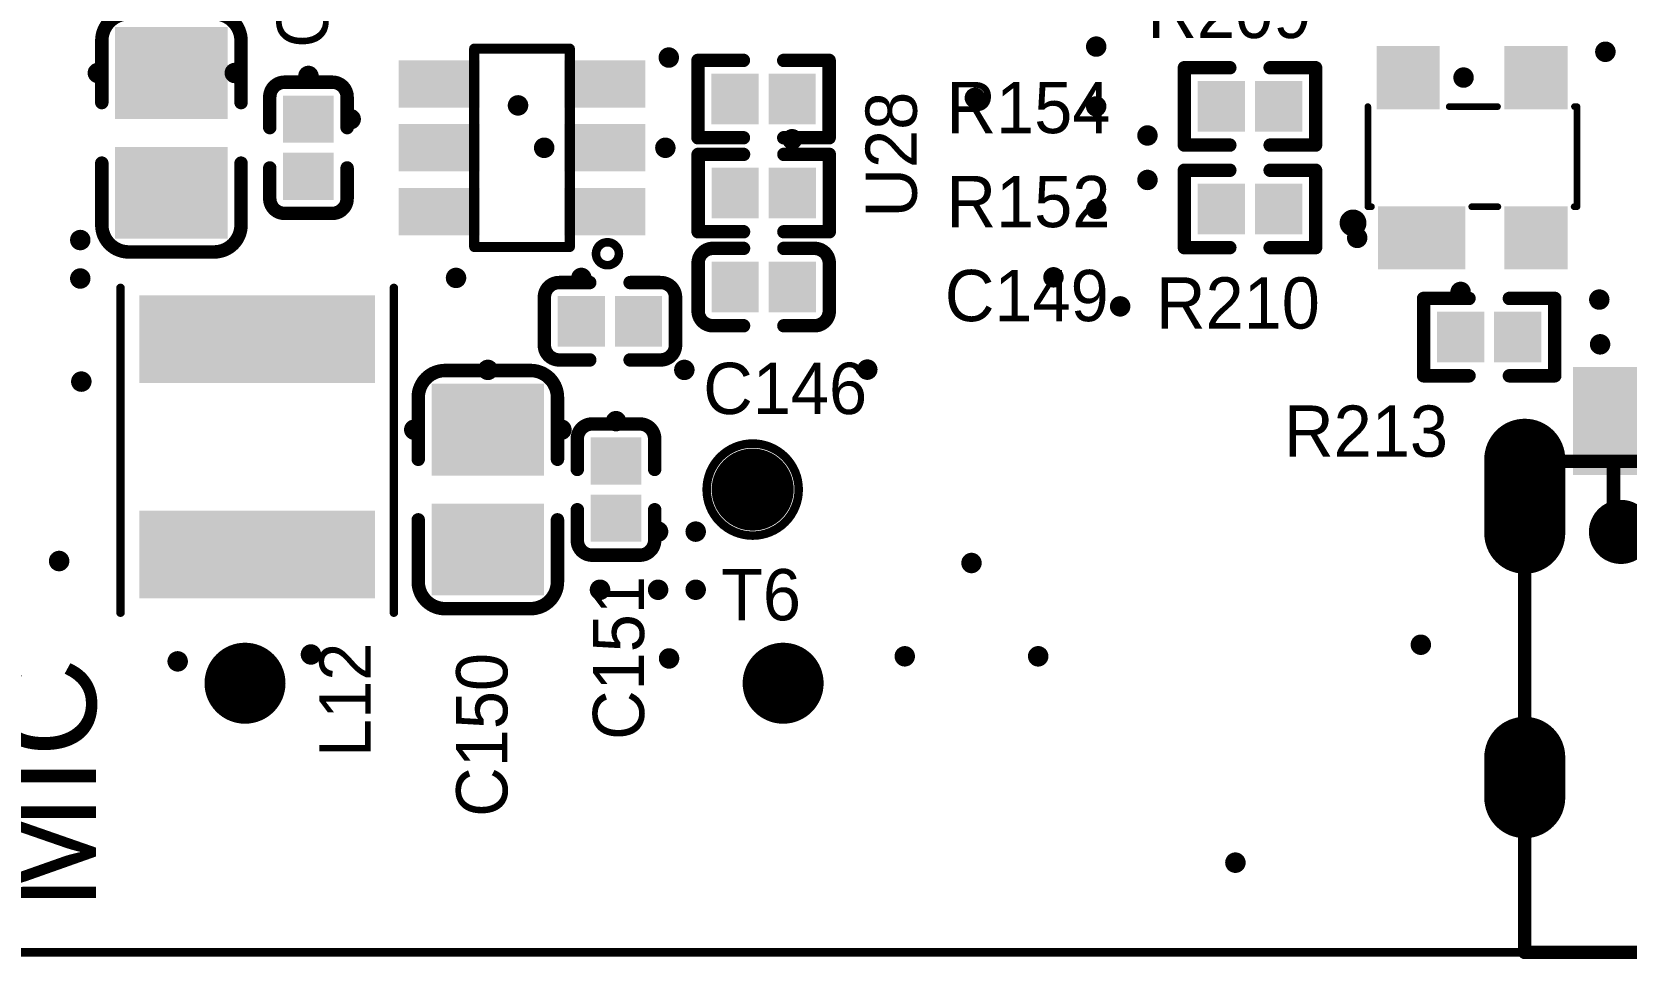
# Model space of a CAD drawing. Header units: millimetres. Extents: x 1205 to 1330, y 770 to 864.
# Drawn here: x 1278.5 to 1302.2, y 769.54 to 783.32 of the extents above; entities that cross this region are included whole.
import ezdxf

# ---------------------------------------------------------------- set-up
doc = ezdxf.new("R2010")
doc.units = ezdxf.units.MM
for name, color, linetype in [('Mechanical1', 6, 'Continuous'), ('PadHoleLayer', 156, 'Continuous'), ('TopOverlay', 2, 'Continuous'), ('TopPaste', 8, 'Continuous'), ('TopSolder', 216, 'Continuous'), ('ViaHoleLayer', 16, 'Continuous')]:
    doc.layers.add(name, color=color, linetype=linetype)

# ---------------------------------------------------------------- blocks, each defined once
blk = doc.blocks.new('0402_C_161')
at = {"layer": 'TopOverlay', "const_width": 0.2}
for points in [[(-0.975, 0.355, -0.414214), (-0.755, 0.575)], [(0.755, 0.575, -0.414214), (0.975, 0.355)], [(-0.755, -0.575, -0.414214), (-0.975, -0.355)], [(0.975, -0.355, -0.414214), (0.755, -0.575)]]:
    blk.add_lwpolyline(points, format="xyb", dxfattribs=at)
at = {"layer": 'TopOverlay', "const_width": 0.1}
for points in [[(-0.805, 0.575, 1), (-0.705, 0.575, 1)], [(-0.8, 0.575, 1), (-0.7, 0.575, 1)], [(-0.35, 0.575, 1), (-0.25, 0.575, 1)], [(0.25, 0.575, 1), (0.35, 0.575, 1)], [(0.7, 0.575, 1), (0.8, 0.575, 1)], [(0.705, 0.575, 1), (0.805, 0.575, 1)], [(-1.025, 0.355, 1), (-0.925, 0.355, 1)], [(-1.025, 0.355, 1), (-0.925, 0.355, 1)], [(0.925, 0.355, 1), (1.025, 0.355, 1)], [(0.925, 0.355, 1), (1.025, 0.355, 1)], [(-1.025, -0.355, 1), (-0.925, -0.355, 1)], [(-1.025, -0.355, 1), (-0.925, -0.355, 1)], [(0.925, -0.355, 1), (1.025, -0.355, 1)], [(0.925, -0.355, 1), (1.025, -0.355, 1)], [(-0.805, -0.575, 1), (-0.705, -0.575, 1)], [(-0.8, -0.575, 1), (-0.7, -0.575, 1)], [(-0.35, -0.575, 1), (-0.25, -0.575, 1)], [(0.25, -0.575, 1), (0.35, -0.575, 1)], [(0.7, -0.575, 1), (0.8, -0.575, 1)], [(0.705, -0.575, 1), (0.805, -0.575, 1)]]:
    blk.add_lwpolyline(points, format="xyb", close=True, dxfattribs=at)
at = {"layer": 'TopOverlay', "const_width": 0.2}
for points in [[(-0.3, 0.575), (-0.75, 0.575)], [(0.75, 0.575), (0.3, 0.575)], [(-0.975, 0.355), (-0.975, -0.355)], [(0.975, 0.355), (0.975, -0.355)], [(-0.3, -0.575), (-0.75, -0.575)], [(0.75, -0.575), (0.3, -0.575)]]:
    blk.add_lwpolyline(points, dxfattribs=at)
at = {"layer": 'TopPaste'}
for points in [[(-0.725, -0.325), (-0.125, -0.325), (-0.725, 0.325), (-0.125, 0.325)], [(0.125, -0.325), (0.725, -0.325), (0.125, 0.325), (0.725, 0.325)]]:
    blk.add_solid(points, dxfattribs=at)
at = {"layer": 'TopSolder'}
for points in [[(-0.776, -0.376), (-0.074, -0.376), (-0.776, 0.376), (-0.074, 0.376)], [(0.074, -0.376), (0.776, -0.376), (0.074, 0.376), (0.776, 0.376)]]:
    blk.add_solid(points, dxfattribs=at)
blk = doc.blocks.new('0805_C_162')
at = {"layer": 'TopOverlay', "const_width": 0.2}
for points in [[(-1.77, 0.635, -0.414214), (-1.37, 1.035)], [(1.37, 1.035, -0.414213), (1.77, 0.635)], [(-1.37, -1.035, -0.414213), (-1.77, -0.635)], [(1.77, -0.635, -0.414214), (1.37, -1.035)]]:
    blk.add_lwpolyline(points, format="xyb", dxfattribs=at)
for points in [[(-0.45, 1.035), (-1.37, 1.035)], [(1.37, 1.035), (0.45, 1.035)], [(-1.77, -0.635), (-1.77, 0.635)], [(1.77, -0.635), (1.77, 0.635)], [(-1.37, -1.035), (-0.45, -1.035)], [(1.37, -1.035), (0.45, -1.035)]]:
    blk.add_lwpolyline(points, dxfattribs=at)
at = {"layer": 'TopOverlay', "const_width": 0.1}
for points in [[(-1.42, 1.035, 1), (-1.32, 1.035, 1)], [(-1.42, 1.035, 1), (-1.32, 1.035, 1)], [(-0.5, 1.035, 1), (-0.4, 1.035, 1)], [(0.4, 1.035, 1), (0.5, 1.035, 1)], [(1.32, 1.035, 1), (1.42, 1.035, 1)], [(1.32, 1.035, 1), (1.42, 1.035, 1)], [(-1.82, 0.635, 1), (-1.72, 0.635, 1)], [(-1.82, 0.635, 1), (-1.72, 0.635, 1)], [(1.72, 0.635, 1), (1.82, 0.635, 1)], [(1.72, 0.635, 1), (1.82, 0.635, 1)], [(-1.82, -0.635, 1), (-1.72, -0.635, 1)], [(-1.82, -0.635, 1), (-1.72, -0.635, 1)], [(1.72, -0.635, 1), (1.82, -0.635, 1)], [(1.72, -0.635, 1), (1.82, -0.635, 1)], [(-1.42, -1.035, 1), (-1.32, -1.035, 1)], [(-1.42, -1.035, 1), (-1.32, -1.035, 1)], [(-0.5, -1.035, 1), (-0.4, -1.035, 1)], [(0.4, -1.035, 1), (0.5, -1.035, 1)], [(1.32, -1.035, 1), (1.42, -1.035, 1)], [(1.32, -1.035, 1), (1.42, -1.035, 1)]]:
    blk.add_lwpolyline(points, format="xyb", close=True, dxfattribs=at)
at = {"layer": 'TopPaste'}
for points in [[(-1.47, -0.735), (-0.31, -0.735), (-1.47, 0.735), (-0.31, 0.735)], [(0.31, -0.735), (1.47, -0.735), (0.31, 0.735), (1.47, 0.735)]]:
    blk.add_solid(points, dxfattribs=at)
at = {"layer": 'TopSolder'}
for points in [[(-1.572, -0.837), (-0.208, -0.837), (-1.572, 0.837), (-0.208, 0.837)], [(0.208, -0.837), (1.572, -0.837), (0.208, 0.837), (1.572, 0.837)]]:
    blk.add_solid(points, dxfattribs=at)
blk = doc.blocks.new('0402_C_163')
at = {"layer": 'TopOverlay', "const_width": 0.2}
for points in [[(-0.975, 0.355, -0.414214), (-0.755, 0.575)], [(0.755, 0.575, -0.414214), (0.975, 0.355)], [(-0.755, -0.575, -0.414214), (-0.975, -0.355)], [(0.975, -0.355, -0.414214), (0.755, -0.575)]]:
    blk.add_lwpolyline(points, format="xyb", dxfattribs=at)
at = {"layer": 'TopOverlay', "const_width": 0.1}
for points in [[(-0.805, 0.575, 1), (-0.705, 0.575, 1)], [(-0.8, 0.575, 1), (-0.7, 0.575, 1)], [(-0.35, 0.575, 1), (-0.25, 0.575, 1)], [(0.25, 0.575, 1), (0.35, 0.575, 1)], [(0.7, 0.575, 1), (0.8, 0.575, 1)], [(0.705, 0.575, 1), (0.805, 0.575, 1)], [(-1.025, 0.355, 1), (-0.925, 0.355, 1)], [(-1.025, 0.355, 1), (-0.925, 0.355, 1)], [(0.925, 0.355, 1), (1.025, 0.355, 1)], [(0.925, 0.355, 1), (1.025, 0.355, 1)], [(-1.025, -0.355, 1), (-0.925, -0.355, 1)], [(-1.025, -0.355, 1), (-0.925, -0.355, 1)], [(0.925, -0.355, 1), (1.025, -0.355, 1)], [(0.925, -0.355, 1), (1.025, -0.355, 1)], [(-0.805, -0.575, 1), (-0.705, -0.575, 1)], [(-0.8, -0.575, 1), (-0.7, -0.575, 1)], [(-0.35, -0.575, 1), (-0.25, -0.575, 1)], [(0.25, -0.575, 1), (0.35, -0.575, 1)], [(0.7, -0.575, 1), (0.8, -0.575, 1)], [(0.705, -0.575, 1), (0.805, -0.575, 1)]]:
    blk.add_lwpolyline(points, format="xyb", close=True, dxfattribs=at)
at = {"layer": 'TopOverlay', "const_width": 0.2}
for points in [[(-0.3, 0.575), (-0.75, 0.575)], [(0.75, 0.575), (0.3, 0.575)], [(-0.975, -0.355), (-0.975, 0.355)], [(0.975, -0.355), (0.975, 0.355)], [(-0.75, -0.575), (-0.3, -0.575)], [(0.75, -0.575), (0.3, -0.575)]]:
    blk.add_lwpolyline(points, dxfattribs=at)
at = {"layer": 'TopPaste'}
for points in [[(-0.725, -0.325), (-0.125, -0.325), (-0.725, 0.325), (-0.125, 0.325)], [(0.125, -0.325), (0.725, -0.325), (0.125, 0.325), (0.725, 0.325)]]:
    blk.add_solid(points, dxfattribs=at)
at = {"layer": 'TopSolder'}
for points in [[(-0.776, -0.376), (-0.074, -0.376), (-0.776, 0.376), (-0.074, 0.376)], [(0.074, -0.376), (0.776, -0.376), (0.074, 0.376), (0.776, 0.376)]]:
    blk.add_solid(points, dxfattribs=at)
blk = doc.blocks.new('0402_C_164')
at = {"layer": 'TopOverlay', "const_width": 0.2}
for points in [[(-0.975, 0.355, -0.414214), (-0.755, 0.575)], [(0.755, 0.575, -0.414214), (0.975, 0.355)], [(-0.755, -0.575, -0.414214), (-0.975, -0.355)], [(0.975, -0.355, -0.414214), (0.755, -0.575)]]:
    blk.add_lwpolyline(points, format="xyb", dxfattribs=at)
at = {"layer": 'TopOverlay', "const_width": 0.1}
for points in [[(-0.805, 0.575, 1), (-0.705, 0.575, 1)], [(-0.8, 0.575, 1), (-0.7, 0.575, 1)], [(-0.35, 0.575, 1), (-0.25, 0.575, 1)], [(0.25, 0.575, 1), (0.35, 0.575, 1)], [(0.7, 0.575, 1), (0.8, 0.575, 1)], [(0.705, 0.575, 1), (0.805, 0.575, 1)], [(-1.025, 0.355, 1), (-0.925, 0.355, 1)], [(-1.025, 0.355, 1), (-0.925, 0.355, 1)], [(0.925, 0.355, 1), (1.025, 0.355, 1)], [(0.925, 0.355, 1), (1.025, 0.355, 1)], [(-1.025, -0.355, 1), (-0.925, -0.355, 1)], [(-1.025, -0.355, 1), (-0.925, -0.355, 1)], [(0.925, -0.355, 1), (1.025, -0.355, 1)], [(0.925, -0.355, 1), (1.025, -0.355, 1)], [(-0.805, -0.575, 1), (-0.705, -0.575, 1)], [(-0.8, -0.575, 1), (-0.7, -0.575, 1)], [(-0.35, -0.575, 1), (-0.25, -0.575, 1)], [(0.25, -0.575, 1), (0.35, -0.575, 1)], [(0.7, -0.575, 1), (0.8, -0.575, 1)], [(0.705, -0.575, 1), (0.805, -0.575, 1)]]:
    blk.add_lwpolyline(points, format="xyb", close=True, dxfattribs=at)
at = {"layer": 'TopOverlay', "const_width": 0.2}
for points in [[(-0.75, 0.575), (-0.3, 0.575)], [(0.3, 0.575), (0.75, 0.575)], [(-0.975, -0.355), (-0.975, 0.355)], [(0.975, -0.355), (0.975, 0.355)], [(-0.75, -0.575), (-0.3, -0.575)], [(0.3, -0.575), (0.75, -0.575)]]:
    blk.add_lwpolyline(points, dxfattribs=at)
at = {"layer": 'TopPaste'}
for points in [[(-0.725, -0.325), (-0.125, -0.325), (-0.725, 0.325), (-0.125, 0.325)], [(0.125, -0.325), (0.725, -0.325), (0.125, 0.325), (0.725, 0.325)]]:
    blk.add_solid(points, dxfattribs=at)
at = {"layer": 'TopSolder'}
for points in [[(-0.776, -0.376), (-0.074, -0.376), (-0.776, 0.376), (-0.074, 0.376)], [(0.074, -0.376), (0.776, -0.376), (0.074, 0.376), (0.776, 0.376)]]:
    blk.add_solid(points, dxfattribs=at)
blk = doc.blocks.new('0805_C_165')
at = {"layer": 'TopOverlay', "const_width": 0.2}
for points in [[(-1.77, 0.635, -0.414214), (-1.37, 1.035)], [(1.37, 1.035, -0.414213), (1.77, 0.635)], [(-1.37, -1.035, -0.414213), (-1.77, -0.635)], [(1.77, -0.635, -0.414214), (1.37, -1.035)]]:
    blk.add_lwpolyline(points, format="xyb", dxfattribs=at)
for points in [[(-0.45, 1.035), (-1.37, 1.035)], [(1.37, 1.035), (0.45, 1.035)], [(-1.77, -0.635), (-1.77, 0.635)], [(1.77, -0.635), (1.77, 0.635)], [(-1.37, -1.035), (-0.45, -1.035)], [(1.37, -1.035), (0.45, -1.035)]]:
    blk.add_lwpolyline(points, dxfattribs=at)
at = {"layer": 'TopOverlay', "const_width": 0.1}
for points in [[(-1.42, 1.035, 1), (-1.32, 1.035, 1)], [(-1.42, 1.035, 1), (-1.32, 1.035, 1)], [(-0.5, 1.035, 1), (-0.4, 1.035, 1)], [(0.4, 1.035, 1), (0.5, 1.035, 1)], [(1.32, 1.035, 1), (1.42, 1.035, 1)], [(1.32, 1.035, 1), (1.42, 1.035, 1)], [(-1.82, 0.635, 1), (-1.72, 0.635, 1)], [(-1.82, 0.635, 1), (-1.72, 0.635, 1)], [(1.72, 0.635, 1), (1.82, 0.635, 1)], [(1.72, 0.635, 1), (1.82, 0.635, 1)], [(-1.82, -0.635, 1), (-1.72, -0.635, 1)], [(-1.82, -0.635, 1), (-1.72, -0.635, 1)], [(1.72, -0.635, 1), (1.82, -0.635, 1)], [(1.72, -0.635, 1), (1.82, -0.635, 1)], [(-1.42, -1.035, 1), (-1.32, -1.035, 1)], [(-1.42, -1.035, 1), (-1.32, -1.035, 1)], [(-0.5, -1.035, 1), (-0.4, -1.035, 1)], [(0.4, -1.035, 1), (0.5, -1.035, 1)], [(1.32, -1.035, 1), (1.42, -1.035, 1)], [(1.32, -1.035, 1), (1.42, -1.035, 1)]]:
    blk.add_lwpolyline(points, format="xyb", close=True, dxfattribs=at)
at = {"layer": 'TopPaste'}
for points in [[(-1.47, -0.735), (-0.31, -0.735), (-1.47, 0.735), (-0.31, 0.735)], [(0.31, -0.735), (1.47, -0.735), (0.31, 0.735), (1.47, 0.735)]]:
    blk.add_solid(points, dxfattribs=at)
at = {"layer": 'TopSolder'}
for points in [[(-1.572, -0.837), (-0.208, -0.837), (-1.572, 0.837), (-0.208, 0.837)], [(0.208, -0.837), (1.572, -0.837), (0.208, 0.837), (1.572, 0.837)]]:
    blk.add_solid(points, dxfattribs=at)
blk = doc.blocks.new('0402_C_166')
at = {"layer": 'TopOverlay', "const_width": 0.2}
for points in [[(-0.975, 0.355, -0.414214), (-0.755, 0.575)], [(0.755, 0.575, -0.414214), (0.975, 0.355)], [(-0.755, -0.575, -0.414214), (-0.975, -0.355)], [(0.975, -0.355, -0.414214), (0.755, -0.575)]]:
    blk.add_lwpolyline(points, format="xyb", dxfattribs=at)
at = {"layer": 'TopOverlay', "const_width": 0.1}
for points in [[(-0.805, 0.575, 1), (-0.705, 0.575, 1)], [(-0.8, 0.575, 1), (-0.7, 0.575, 1)], [(-0.35, 0.575, 1), (-0.25, 0.575, 1)], [(0.25, 0.575, 1), (0.35, 0.575, 1)], [(0.7, 0.575, 1), (0.8, 0.575, 1)], [(0.705, 0.575, 1), (0.805, 0.575, 1)], [(-1.025, 0.355, 1), (-0.925, 0.355, 1)], [(-1.025, 0.355, 1), (-0.925, 0.355, 1)], [(0.925, 0.355, 1), (1.025, 0.355, 1)], [(0.925, 0.355, 1), (1.025, 0.355, 1)], [(-1.025, -0.355, 1), (-0.925, -0.355, 1)], [(-1.025, -0.355, 1), (-0.925, -0.355, 1)], [(0.925, -0.355, 1), (1.025, -0.355, 1)], [(0.925, -0.355, 1), (1.025, -0.355, 1)], [(-0.805, -0.575, 1), (-0.705, -0.575, 1)], [(-0.8, -0.575, 1), (-0.7, -0.575, 1)], [(-0.35, -0.575, 1), (-0.25, -0.575, 1)], [(0.25, -0.575, 1), (0.35, -0.575, 1)], [(0.7, -0.575, 1), (0.8, -0.575, 1)], [(0.705, -0.575, 1), (0.805, -0.575, 1)]]:
    blk.add_lwpolyline(points, format="xyb", close=True, dxfattribs=at)
at = {"layer": 'TopOverlay', "const_width": 0.2}
for points in [[(-0.3, 0.575), (-0.75, 0.575)], [(0.75, 0.575), (0.3, 0.575)], [(-0.975, -0.355), (-0.975, 0.355)], [(0.975, -0.355), (0.975, 0.355)], [(-0.75, -0.575), (-0.3, -0.575)], [(0.75, -0.575), (0.3, -0.575)]]:
    blk.add_lwpolyline(points, dxfattribs=at)
at = {"layer": 'TopPaste'}
for points in [[(-0.725, -0.325), (-0.125, -0.325), (-0.725, 0.325), (-0.125, 0.325)], [(0.125, -0.325), (0.725, -0.325), (0.125, 0.325), (0.725, 0.325)]]:
    blk.add_solid(points, dxfattribs=at)
at = {"layer": 'TopSolder'}
for points in [[(-0.776, -0.376), (-0.074, -0.376), (-0.776, 0.376), (-0.074, 0.376)], [(0.074, -0.376), (0.776, -0.376), (0.074, 0.376), (0.776, 0.376)]]:
    blk.add_solid(points, dxfattribs=at)
blk = doc.blocks.new('SOT_143_313')
at = {"layer": 'TopOverlay', "const_width": 0.0991}
for points in [[(-1.549, -0.729), (-1.549, 0.759)], [(-0.34, 0.759), (0.378, 0.759)], [(1.521, 0.759), (1.56, 0.759)], [(1.56, -0.729), (1.56, 0.759)], [(-1.549, -0.729), (-1.496, -0.729)], [(-0.005, -0.729), (0.384, -0.729)], [(1.516, -0.729), (1.56, -0.729)]]:
    blk.add_lwpolyline(points, dxfattribs=at)
at = {"layer": 'TopOverlay'}
for points, const_width in [([(-1.574, 0.759, 1), (-1.525, 0.759, 1)], 0.0495), ([(-0.365, 0.759, 1), (-0.316, 0.759, 1)], 0.0495), ([(0.354, 0.759, 1), (0.403, 0.759, 1)], 0.0495), ([(1.497, 0.759, 1), (1.546, 0.759, 1)], 0.0495), ([(1.535, 0.759, 1), (1.584, 0.759, 1)], 0.0495), ([(1.535, 0.759, 1), (1.584, 0.759, 1)], 0.0495), ([(-1.574, -0.729, 1), (-1.525, -0.729, 1)], 0.0495), ([(-1.574, -0.729, 1), (-1.525, -0.729, 1)], 0.0495), ([(-1.521, -0.729, 1), (-1.471, -0.729, 1)], 0.0495), ([(-0.03, -0.729, 1), (0.02, -0.729, 1)], 0.0495), ([(0.359, -0.729, 1), (0.408, -0.729, 1)], 0.0495), ([(1.492, -0.729, 1), (1.541, -0.729, 1)], 0.0495), ([(1.535, -0.729, 1), (1.584, -0.729, 1)], 0.0495), ([(1.535, -0.729, 1), (1.584, -0.729, 1)], 0.0495), ([(-1.671, -0.97, 1), (-1.869, -0.97, 1)], 0.201), ([(-1.92, -0.97, 1), (-1.819, -0.97, 1)], 0.1), ([(-1.721, -0.97, 1), (-1.621, -0.97, 1)], 0.1)]:
    blk.add_lwpolyline(points, format="xyb", close=True, dxfattribs=dict(at, const_width=const_width))
at = {"layer": 'TopPaste'}
for points in [[(-1.369, 0.772), (-0.531, 0.772), (-1.369, 1.61), (-0.531, 1.61)], [(0.531, 0.772), (1.369, 0.772), (0.531, 1.61), (1.369, 1.61)], [(-1.346, -1.61), (-0.152, -1.61), (-1.346, -0.772), (-0.152, -0.772)], [(0.531, -1.61), (1.369, -1.61), (0.531, -0.772), (1.369, -0.772)]]:
    blk.add_solid(points, dxfattribs=at)
at = {"layer": 'TopSolder'}
for points in [[(-1.42, 0.721), (-0.48, 0.721), (-1.42, 1.661), (-0.48, 1.661)], [(0.48, 0.721), (1.42, 0.721), (0.48, 1.661), (1.42, 1.661)], [(-1.397, -1.661), (-0.102, -1.661), (-1.397, -0.721), (-0.102, -0.721)], [(0.48, -1.661), (1.42, -1.661), (0.48, -0.721), (1.42, -0.721)]]:
    blk.add_solid(points, dxfattribs=at)
blk = doc.blocks.new('TF_B_329')
at = {"layer": 'PadHoleLayer', "const_width": 0.5}
for points in [[(3.091, 9.865, 1), (3.591, 9.865, 1)], [(11.091, 9.865, 1), (11.591, 9.865, 1)]]:
    blk.add_lwpolyline(points, format="xyb", close=True, dxfattribs=at)
at = {"layer": 'TopSolder', "const_width": 0.602}
for points in [[(3.04, 9.865, 1), (3.642, 9.865, 1)], [(11.04, 9.865, 1), (11.642, 9.865, 1)]]:
    blk.add_lwpolyline(points, format="xyb", close=True, dxfattribs=at)
blk = doc.blocks.new('IND_4_0_4_0_3_0_343')
at = {"layer": 'TopOverlay', "const_width": 0.127}
for points in [[(2.464, 2.032), (-2.362, 2.032)], [(2.464, -2.032), (-2.362, -2.032)]]:
    blk.add_lwpolyline(points, dxfattribs=at)
at = {"layer": 'TopOverlay', "const_width": 0.0635}
for points in [[(-2.394, 2.032, 1), (-2.33, 2.032, 1)], [(2.432, 2.032, 1), (2.496, 2.032, 1)], [(-2.394, -2.032, 1), (-2.33, -2.032, 1)], [(2.432, -2.032, 1), (2.496, -2.032, 1)]]:
    blk.add_lwpolyline(points, format="xyb", close=True, dxfattribs=at)
at = {"layer": 'TopPaste'}
for points in [[(-1.05, -1.65), (-1.05, 1.65), (-2.15, -1.65), (-2.15, 1.65)], [(2.15, -1.65), (2.15, 1.65), (1.05, -1.65), (1.05, 1.65)]]:
    blk.add_solid(points, dxfattribs=at)
at = {"layer": 'TopSolder'}
for points in [[(-0.948, -1.752), (-0.948, 1.752), (-2.252, -1.752), (-2.252, 1.752)], [(2.252, -1.752), (2.252, 1.752), (0.948, -1.752), (0.948, 1.752)]]:
    blk.add_solid(points, dxfattribs=at)
blk = doc.blocks.new('0402_R_507')
at = {"layer": 'TopOverlay', "const_width": 0.2}
for points in [[(-0.975, 0.575), (-0.3, 0.575)], [(-0.975, -0.575), (-0.975, 0.575)], [(0.3, 0.575), (0.975, 0.575)], [(0.975, 0.575), (0.975, -0.575)], [(-0.975, -0.575), (-0.3, -0.575)], [(0.3, -0.575), (0.975, -0.575)]]:
    blk.add_lwpolyline(points, dxfattribs=at)
at = {"layer": 'TopOverlay', "const_width": 0.1}
for points in [[(-1.025, 0.575, 1), (-0.925, 0.575, 1)], [(-1.025, 0.575, 1), (-0.925, 0.575, 1)], [(-0.35, 0.575, 1), (-0.25, 0.575, 1)], [(0.25, 0.575, 1), (0.35, 0.575, 1)], [(0.925, 0.575, 1), (1.025, 0.575, 1)], [(0.925, 0.575, 1), (1.025, 0.575, 1)], [(-1.025, -0.575, 1), (-0.925, -0.575, 1)], [(-1.025, -0.575, 1), (-0.925, -0.575, 1)], [(-0.35, -0.575, 1), (-0.25, -0.575, 1)], [(0.25, -0.575, 1), (0.35, -0.575, 1)], [(0.925, -0.575, 1), (1.025, -0.575, 1)], [(0.925, -0.575, 1), (1.025, -0.575, 1)]]:
    blk.add_lwpolyline(points, format="xyb", close=True, dxfattribs=at)
at = {"layer": 'TopPaste'}
for points in [[(-0.725, -0.325), (-0.125, -0.325), (-0.725, 0.325), (-0.125, 0.325)], [(0.125, -0.325), (0.725, -0.325), (0.125, 0.325), (0.725, 0.325)]]:
    blk.add_solid(points, dxfattribs=at)
at = {"layer": 'TopSolder'}
for points in [[(-0.776, -0.376), (-0.074, -0.376), (-0.776, 0.376), (-0.074, 0.376)], [(0.074, -0.376), (0.776, -0.376), (0.074, 0.376), (0.776, 0.376)]]:
    blk.add_solid(points, dxfattribs=at)
blk = doc.blocks.new('0402_R_509')
at = {"layer": 'TopOverlay', "const_width": 0.2}
for points in [[(-0.3, 0.575), (-0.975, 0.575)], [(-0.975, 0.575), (-0.975, -0.575)], [(0.975, 0.575), (0.3, 0.575)], [(0.975, -0.575), (0.975, 0.575)], [(-0.3, -0.575), (-0.975, -0.575)], [(0.975, -0.575), (0.3, -0.575)]]:
    blk.add_lwpolyline(points, dxfattribs=at)
at = {"layer": 'TopOverlay', "const_width": 0.1}
for points in [[(-1.025, 0.575, 1), (-0.925, 0.575, 1)], [(-1.025, 0.575, 1), (-0.925, 0.575, 1)], [(-0.35, 0.575, 1), (-0.25, 0.575, 1)], [(0.25, 0.575, 1), (0.35, 0.575, 1)], [(0.925, 0.575, 1), (1.025, 0.575, 1)], [(0.925, 0.575, 1), (1.025, 0.575, 1)], [(-1.025, -0.575, 1), (-0.925, -0.575, 1)], [(-1.025, -0.575, 1), (-0.925, -0.575, 1)], [(-0.35, -0.575, 1), (-0.25, -0.575, 1)], [(0.25, -0.575, 1), (0.35, -0.575, 1)], [(0.925, -0.575, 1), (1.025, -0.575, 1)], [(0.925, -0.575, 1), (1.025, -0.575, 1)]]:
    blk.add_lwpolyline(points, format="xyb", close=True, dxfattribs=at)
at = {"layer": 'TopPaste'}
for points in [[(-0.725, -0.325), (-0.125, -0.325), (-0.725, 0.325), (-0.125, 0.325)], [(0.125, -0.325), (0.725, -0.325), (0.125, 0.325), (0.725, 0.325)]]:
    blk.add_solid(points, dxfattribs=at)
at = {"layer": 'TopSolder'}
for points in [[(-0.776, -0.376), (-0.074, -0.376), (-0.776, 0.376), (-0.074, 0.376)], [(0.074, -0.376), (0.776, -0.376), (0.074, 0.376), (0.776, 0.376)]]:
    blk.add_solid(points, dxfattribs=at)
blk = doc.blocks.new('0402_R_560')
at = {"layer": 'TopOverlay', "const_width": 0.2}
for points in [[(-0.975, 0.575), (-0.975, -0.575)], [(-0.3, 0.575), (-0.975, 0.575)], [(0.975, 0.575), (0.3, 0.575)], [(0.975, -0.575), (0.975, 0.575)], [(-0.3, -0.575), (-0.975, -0.575)], [(0.975, -0.575), (0.3, -0.575)]]:
    blk.add_lwpolyline(points, dxfattribs=at)
at = {"layer": 'TopOverlay', "const_width": 0.1}
for points in [[(-1.025, 0.575, 1), (-0.925, 0.575, 1)], [(-1.025, 0.575, 1), (-0.925, 0.575, 1)], [(-0.35, 0.575, 1), (-0.25, 0.575, 1)], [(0.25, 0.575, 1), (0.35, 0.575, 1)], [(0.925, 0.575, 1), (1.025, 0.575, 1)], [(0.925, 0.575, 1), (1.025, 0.575, 1)], [(-1.025, -0.575, 1), (-0.925, -0.575, 1)], [(-1.025, -0.575, 1), (-0.925, -0.575, 1)], [(-0.35, -0.575, 1), (-0.25, -0.575, 1)], [(0.25, -0.575, 1), (0.35, -0.575, 1)], [(0.925, -0.575, 1), (1.025, -0.575, 1)], [(0.925, -0.575, 1), (1.025, -0.575, 1)]]:
    blk.add_lwpolyline(points, format="xyb", close=True, dxfattribs=at)
at = {"layer": 'TopPaste'}
for points in [[(-0.725, -0.325), (-0.125, -0.325), (-0.725, 0.325), (-0.125, 0.325)], [(0.125, -0.325), (0.725, -0.325), (0.125, 0.325), (0.725, 0.325)]]:
    blk.add_solid(points, dxfattribs=at)
at = {"layer": 'TopSolder'}
for points in [[(-0.776, -0.376), (-0.074, -0.376), (-0.776, 0.376), (-0.074, 0.376)], [(0.074, -0.376), (0.776, -0.376), (0.074, 0.376), (0.776, 0.376)]]:
    blk.add_solid(points, dxfattribs=at)
blk = doc.blocks.new('0402_R_561')
at = {"layer": 'TopOverlay', "const_width": 0.2}
for points in [[(-0.975, 0.575), (-0.975, -0.575)], [(-0.3, 0.575), (-0.975, 0.575)], [(0.975, 0.575), (0.3, 0.575)], [(0.975, -0.575), (0.975, 0.575)], [(-0.3, -0.575), (-0.975, -0.575)], [(0.975, -0.575), (0.3, -0.575)]]:
    blk.add_lwpolyline(points, dxfattribs=at)
at = {"layer": 'TopOverlay', "const_width": 0.1}
for points in [[(-1.025, 0.575, 1), (-0.925, 0.575, 1)], [(-1.025, 0.575, 1), (-0.925, 0.575, 1)], [(-0.35, 0.575, 1), (-0.25, 0.575, 1)], [(0.25, 0.575, 1), (0.35, 0.575, 1)], [(0.925, 0.575, 1), (1.025, 0.575, 1)], [(0.925, 0.575, 1), (1.025, 0.575, 1)], [(-1.025, -0.575, 1), (-0.925, -0.575, 1)], [(-1.025, -0.575, 1), (-0.925, -0.575, 1)], [(-0.35, -0.575, 1), (-0.25, -0.575, 1)], [(0.25, -0.575, 1), (0.35, -0.575, 1)], [(0.925, -0.575, 1), (1.025, -0.575, 1)], [(0.925, -0.575, 1), (1.025, -0.575, 1)]]:
    blk.add_lwpolyline(points, format="xyb", close=True, dxfattribs=at)
at = {"layer": 'TopPaste'}
for points in [[(-0.725, -0.325), (-0.125, -0.325), (-0.725, 0.325), (-0.125, 0.325)], [(0.125, -0.325), (0.725, -0.325), (0.125, 0.325), (0.725, 0.325)]]:
    blk.add_solid(points, dxfattribs=at)
at = {"layer": 'TopSolder'}
for points in [[(-0.776, -0.376), (-0.074, -0.376), (-0.776, 0.376), (-0.074, 0.376)], [(0.074, -0.376), (0.776, -0.376), (0.074, 0.376), (0.776, 0.376)]]:
    blk.add_solid(points, dxfattribs=at)
blk = doc.blocks.new('0402_R_564')
at = {"layer": 'TopOverlay', "const_width": 0.2}
for points in [[(-0.975, 0.575), (-0.3, 0.575)], [(-0.975, -0.575), (-0.975, 0.575)], [(0.3, 0.575), (0.975, 0.575)], [(0.975, 0.575), (0.975, -0.575)], [(-0.975, -0.575), (-0.3, -0.575)], [(0.3, -0.575), (0.975, -0.575)]]:
    blk.add_lwpolyline(points, dxfattribs=at)
at = {"layer": 'TopOverlay', "const_width": 0.1}
for points in [[(-1.025, 0.575, 1), (-0.925, 0.575, 1)], [(-1.025, 0.575, 1), (-0.925, 0.575, 1)], [(-0.35, 0.575, 1), (-0.25, 0.575, 1)], [(0.25, 0.575, 1), (0.35, 0.575, 1)], [(0.925, 0.575, 1), (1.025, 0.575, 1)], [(0.925, 0.575, 1), (1.025, 0.575, 1)], [(-1.025, -0.575, 1), (-0.925, -0.575, 1)], [(-1.025, -0.575, 1), (-0.925, -0.575, 1)], [(-0.35, -0.575, 1), (-0.25, -0.575, 1)], [(0.25, -0.575, 1), (0.35, -0.575, 1)], [(0.925, -0.575, 1), (1.025, -0.575, 1)], [(0.925, -0.575, 1), (1.025, -0.575, 1)]]:
    blk.add_lwpolyline(points, format="xyb", close=True, dxfattribs=at)
at = {"layer": 'TopPaste'}
for points in [[(-0.725, -0.325), (-0.125, -0.325), (-0.725, 0.325), (-0.125, 0.325)], [(0.125, -0.325), (0.725, -0.325), (0.125, 0.325), (0.725, 0.325)]]:
    blk.add_solid(points, dxfattribs=at)
at = {"layer": 'TopSolder'}
for points in [[(-0.776, -0.376), (-0.074, -0.376), (-0.776, 0.376), (-0.074, 0.376)], [(0.074, -0.376), (0.776, -0.376), (0.074, 0.376), (0.776, 0.376)]]:
    blk.add_solid(points, dxfattribs=at)
blk = doc.blocks.new('PAD_25_40_582')
at = {"layer": 'TopOverlay'}
for points, const_width in [([(0.684, 0, 1), (-0.684, 0, 1)], 0.127), ([(-0.716, 0, 1), (-0.652, 0, 1)], 0.0635), ([(0.652, 0, 1), (0.716, 0, 1)], 0.0635)]:
    blk.add_lwpolyline(points, format="xyb", close=True, dxfattribs=dict(at, const_width=const_width))
at = {"layer": 'TopSolder', "const_width": 0.61}
blk.add_lwpolyline([(-0.305, 0, 1), (0.305, 0, 1)], format="xyb", close=True, dxfattribs=at)
blk = doc.blocks.new('___23_6_611')
at = {"layer": 'TopOverlay', "const_width": 0.15}
for points in [[(-1.473, 0.711), (1.473, 0.711)], [(-1.473, 0.711), (-1.473, -0.711)], [(1.473, 0.711), (1.473, -0.711)], [(-1.473, -0.711), (1.473, -0.711)]]:
    blk.add_lwpolyline(points, dxfattribs=at)
at = {"layer": 'TopOverlay'}
for points, const_width in [([(-1.511, 0.711, 1), (-1.436, 0.711, 1)], 0.075), ([(-1.511, 0.711, 1), (-1.436, 0.711, 1)], 0.075), ([(1.436, 0.711, 1), (1.511, 0.711, 1)], 0.075), ([(1.436, 0.711, 1), (1.511, 0.711, 1)], 0.075), ([(-1.511, -0.711, 1), (-1.436, -0.711, 1)], 0.075), ([(-1.511, -0.711, 1), (-1.436, -0.711, 1)], 0.075), ([(1.436, -0.711, 1), (1.511, -0.711, 1)], 0.075), ([(1.436, -0.711, 1), (1.511, -0.711, 1)], 0.075), ([(-1.404, -1.27, 1), (-1.745, -1.27, 1)], 0.127), ([(-1.777, -1.27, 1), (-1.713, -1.27, 1)], 0.0635), ([(-1.436, -1.27, 1), (-1.373, -1.27, 1)], 0.0635)]:
    blk.add_lwpolyline(points, format="xyb", close=True, dxfattribs=dict(at, const_width=const_width))
at = {"layer": 'TopPaste'}
for points in [[(-1.2, 1.73), (-1.2, 0.73), (-0.7, 1.73), (-0.7, 0.73)], [(-0.25, 1.73), (-0.25, 0.73), (0.25, 1.73), (0.25, 0.73)], [(0.7, 1.73), (0.7, 0.73), (1.2, 1.73), (1.2, 0.73)], [(-1.2, -0.73), (-1.2, -1.73), (-0.7, -0.73), (-0.7, -1.73)], [(-0.25, -0.73), (-0.25, -1.73), (0.25, -0.73), (0.25, -1.73)], [(0.7, -0.73), (0.7, -1.73), (1.2, -0.73), (1.2, -1.73)]]:
    blk.add_solid(points, dxfattribs=at)
at = {"layer": 'TopSolder'}
for points in [[(-1.302, 1.832), (-1.302, 0.628), (-0.598, 1.832), (-0.598, 0.628)], [(-0.352, 1.832), (-0.352, 0.628), (0.352, 1.832), (0.352, 0.628)], [(0.598, 1.832), (0.598, 0.628), (1.302, 1.832), (1.302, 0.628)], [(-1.302, -0.628), (-1.302, -1.832), (-0.598, -0.628), (-0.598, -1.832)], [(-0.352, -0.628), (-0.352, -1.832), (0.352, -0.628), (0.352, -1.832)], [(0.598, -0.628), (0.598, -1.832), (1.302, -0.628), (1.302, -1.832)]]:
    blk.add_solid(points, dxfattribs=at)
blk = doc.blocks.new('USB_TYPE_C_16PIN_MALE_TYPE_C_31_M_12_618')
at = {"layer": 'PadHoleLayer'}
for points, const_width in [([(-4.545, 1.056), (-4.545, 2.006, -1), (-4.095, 2.006), (-4.095, 1.056, -1)], 0.15), ([(4.095, 1.056), (4.095, 2.006, -1), (4.545, 2.006), (4.545, 1.056, -1)], 0.15), ([(-3.078, 1.001, 1), (-2.703, 1.001, 1)], 0.375), ([(2.703, 1.001, 1), (3.078, 1.001, 1)], 0.375), ([(-4.545, -2.874), (-4.545, -2.424, -1), (-4.095, -2.424), (-4.095, -2.874, -1)], 0.15), ([(4.095, -2.974), (4.095, -2.324, -1), (4.545, -2.324), (4.545, -2.974, -1)], 0.15)]:
    blk.add_lwpolyline(points, format="xyb", close=True, dxfattribs=dict(at, const_width=const_width))
at = {"layer": 'TopOverlay', "const_width": 0.2}
for points in [[(-4.32, 2.051), (4.32, 2.051)], [(-4.32, -5.249), (-4.32, 2.051)], [(-3, 1.196), (-3, 2.049)], [(-1.25, 1.196), (-1.25, 2.049)], [(1.247, 1.198), (1.247, 2.051)], [(2.997, 1.198), (2.997, 2.051)], [(4.32, -5.249), (4.32, 2.051)], [(-3, 1.196), (-1.25, 1.196)], [(1.247, 1.198), (2.997, 1.198)], [(-4.32, -5.249), (4.32, -5.249)]]:
    blk.add_lwpolyline(points, dxfattribs=at)
at = {"layer": 'TopOverlay', "const_width": 0.1}
for points in [[(-4.37, 2.051, 1), (-4.27, 2.051, 1)], [(-4.37, 2.051, 1), (-4.27, 2.051, 1)], [(-3.05, 2.049, 1), (-2.95, 2.049, 1)], [(-1.3, 2.049, 1), (-1.2, 2.049, 1)], [(1.197, 2.051, 1), (1.297, 2.051, 1)], [(2.947, 2.051, 1), (3.047, 2.051, 1)], [(4.27, 2.051, 1), (4.37, 2.051, 1)], [(4.27, 2.051, 1), (4.37, 2.051, 1)], [(-3.05, 1.196, 1), (-2.95, 1.196, 1)], [(-3.05, 1.196, 1), (-2.95, 1.196, 1)], [(-1.3, 1.196, 1), (-1.2, 1.196, 1)], [(-1.3, 1.196, 1), (-1.2, 1.196, 1)], [(1.197, 1.198, 1), (1.297, 1.198, 1)], [(1.197, 1.198, 1), (1.297, 1.198, 1)], [(2.947, 1.198, 1), (3.047, 1.198, 1)], [(2.947, 1.198, 1), (3.047, 1.198, 1)], [(-4.37, -5.249, 1), (-4.27, -5.249, 1)], [(-4.37, -5.249, 1), (-4.27, -5.249, 1)], [(4.27, -5.249, 1), (4.37, -5.249, 1)], [(4.27, -5.249, 1), (4.37, -5.249, 1)]]:
    blk.add_lwpolyline(points, format="xyb", close=True, dxfattribs=at)
at = {"layer": 'TopPaste'}
for points in [[(-3.2, 3.349), (-3.5, 3.349), (-3.2, 1.949), (-3.5, 1.949)], [(-2.9, 3.349), (-3.2, 3.349), (-2.9, 1.949), (-3.2, 1.949)], [(-2.4, 3.349), (-2.7, 3.349), (-2.4, 1.949), (-2.7, 1.949)], [(-2.1, 3.349), (-2.4, 3.349), (-2.1, 1.949), (-2.4, 1.949)], [(-1.6, 3.349), (-1.9, 3.349), (-1.6, 1.949), (-1.9, 1.949)], [(-1.1, 3.349), (-1.4, 3.349), (-1.1, 1.949), (-1.4, 1.949)], [(-0.6, 3.349), (-0.9, 3.349), (-0.6, 1.949), (-0.9, 1.949)], [(-0.1, 3.349), (-0.4, 3.349), (-0.1, 1.949), (-0.4, 1.949)], [(0.4, 3.349), (0.1, 3.349), (0.4, 1.949), (0.1, 1.949)], [(0.9, 3.349), (0.6, 3.349), (0.9, 1.949), (0.6, 1.949)], [(1.4, 3.349), (1.1, 3.349), (1.4, 1.949), (1.1, 1.949)], [(1.9, 3.349), (1.6, 3.349), (1.9, 1.949), (1.6, 1.949)], [(2.4, 3.349), (2.1, 3.349), (2.4, 1.949), (2.1, 1.949)], [(2.7, 3.349), (2.4, 3.349), (2.7, 1.949), (2.4, 1.949)], [(3.2, 3.349), (2.9, 3.349), (3.2, 1.949), (2.9, 1.949)], [(3.5, 3.349), (3.2, 3.349), (3.5, 1.949), (3.2, 1.949)]]:
    blk.add_solid(points, dxfattribs=at)
at = {"layer": 'TopSolder', "const_width": 1.203}
for points in [[(-4.32, 0.981), (-4.32, 2.081)], [(4.32, 0.981), (4.32, 2.081)], [(-4.32, -2.949), (-4.32, -2.349)], [(4.32, -2.949), (4.32, -2.349)]]:
    blk.add_lwpolyline(points, dxfattribs=at)
at = {"layer": 'TopSolder'}
for points, const_width in [([(-4.621, 2.081, 1), (-4.019, 2.081, 1)], 0.602), ([(4.019, 2.081, 1), (4.621, 2.081, 1)], 0.602), ([(-4.621, 0.981, 1), (-4.019, 0.981, 1)], 0.602), ([(-3.128, 1.001, 1), (-2.652, 1.001, 1)], 0.477), ([(2.652, 1.001, 1), (3.128, 1.001, 1)], 0.477), ([(4.019, 0.981, 1), (4.621, 0.981, 1)], 0.602), ([(-4.621, -2.349, 1), (-4.019, -2.349, 1)], 0.602), ([(4.019, -2.349, 1), (4.621, -2.349, 1)], 0.602), ([(-4.621, -2.949, 1), (-4.019, -2.949, 1)], 0.602), ([(4.019, -2.949, 1), (4.621, -2.949, 1)], 0.602)]:
    blk.add_lwpolyline(points, format="xyb", close=True, dxfattribs=dict(at, const_width=const_width))
for points in [[(-3.098, 3.45), (-3.602, 3.45), (-3.098, 1.847), (-3.602, 1.847)], [(-2.798, 3.45), (-3.302, 3.45), (-2.798, 1.847), (-3.302, 1.847)], [(-2.298, 3.45), (-2.802, 3.45), (-2.298, 1.847), (-2.802, 1.847)], [(-1.998, 3.45), (-2.502, 3.45), (-1.998, 1.847), (-2.502, 1.847)], [(-1.498, 3.45), (-2.002, 3.45), (-1.498, 1.847), (-2.002, 1.847)], [(-0.998, 3.45), (-1.502, 3.45), (-0.998, 1.847), (-1.502, 1.847)], [(-0.498, 3.45), (-1.002, 3.45), (-0.498, 1.847), (-1.002, 1.847)], [(0.002, 3.45), (-0.502, 3.45), (0.002, 1.847), (-0.502, 1.847)], [(0.502, 3.45), (-0.002, 3.45), (0.502, 1.847), (-0.002, 1.847)], [(1.002, 3.45), (0.498, 3.45), (1.002, 1.847), (0.498, 1.847)], [(1.501, 3.45), (0.998, 3.45), (1.501, 1.847), (0.998, 1.847)], [(2.002, 3.45), (1.498, 3.45), (2.002, 1.847), (1.498, 1.847)], [(2.502, 3.45), (1.998, 3.45), (2.502, 1.847), (1.998, 1.847)], [(2.802, 3.45), (2.299, 3.45), (2.802, 1.847), (2.299, 1.847)], [(3.302, 3.45), (2.798, 3.45), (3.302, 1.847), (2.798, 1.847)], [(3.602, 3.45), (3.098, 3.45), (3.602, 1.847), (3.098, 1.847)]]:
    blk.add_solid(points, dxfattribs=at)

msp = doc.modelspace()

# ---------------------------------------------------------------- linework, layer by layer
at = {"layer": 'Mechanical1', "const_width": 0.127}
msp.add_lwpolyline([(1207.582, 769.637), (1327.582, 769.637)], dxfattribs=at)
msp.add_lwpolyline([(1207.582, 769.637), (1327.582, 769.637)], dxfattribs=at)
at = {"layer": 'ViaHoleLayer', "const_width": 0.152}
for points in [[(1287.893, 782.936, 1), (1288.045, 782.936, 1)], [(1294.247, 783.099, 1), (1294.399, 783.099, 1)], [(1301.816, 783.022, 1), (1301.969, 783.022, 1)], [(1279.405, 782.707, 1), (1279.557, 782.707, 1)], [(1281.441, 782.707, 1), (1281.593, 782.707, 1)], [(1282.536, 782.663, 1), (1282.688, 782.663, 1)], [(1299.708, 782.639, 1), (1299.86, 782.639, 1)], [(1285.651, 782.225, 1), (1285.804, 782.225, 1)], [(1292.443, 782.337, 1), (1292.595, 782.337, 1)], [(1294.247, 782.21, 1), (1294.399, 782.21, 1)], [(1283.163, 782.02, 1), (1283.316, 782.02, 1)], [(1289.727, 781.722, 1), (1289.879, 781.722, 1)], [(1295.009, 781.778, 1), (1295.161, 781.778, 1)], [(1286.04, 781.595, 1), (1286.193, 781.595, 1)], [(1287.842, 781.595, 1), (1287.994, 781.595, 1)], [(1295.009, 781.117, 1), (1295.161, 781.117, 1)], [(1294.247, 780.686, 1), (1294.399, 780.686, 1)], [(1279.144, 780.224, 1), (1279.296, 780.224, 1)], [(1298.127, 780.256, 1), (1298.279, 780.256, 1)], [(1279.144, 779.652, 1), (1279.296, 779.652, 1)], [(1284.73, 779.661, 1), (1284.882, 779.661, 1)], [(1286.593, 779.661, 1), (1286.745, 779.661, 1)], [(1293.612, 779.67, 1), (1293.764, 779.67, 1)], [(1299.664, 779.453, 1), (1299.816, 779.453, 1)], [(1294.603, 779.238, 1), (1294.755, 779.238, 1)], [(1301.726, 779.339, 1), (1301.878, 779.339, 1)], [(1301.738, 778.674, 1), (1301.89, 778.674, 1)], [(1285.203, 778.294, 1), (1285.355, 778.294, 1)], [(1288.124, 778.294, 1), (1288.276, 778.294, 1)], [(1290.843, 778.298, 1), (1290.996, 778.298, 1)], [(1279.159, 778.12, 1), (1279.312, 778.12, 1)], [(1287.108, 777.532, 1), (1287.26, 777.532, 1)], [(1284.109, 777.405, 1), (1284.262, 777.405, 1)], [(1286.297, 777.405, 1), (1286.449, 777.405, 1)], [(1287.734, 775.89, 1), (1287.886, 775.89, 1)], [(1288.293, 775.89, 1), (1288.445, 775.89, 1)], [(1278.829, 775.453, 1), (1278.982, 775.453, 1)], [(1292.393, 775.424, 1), (1292.545, 775.424, 1)], [(1286.87, 775.026, 1), (1287.023, 775.026, 1)], [(1287.734, 775.026, 1), (1287.886, 775.026, 1)], [(1288.293, 775.026, 1), (1288.445, 775.026, 1)], [(1299.073, 774.209, 1), (1299.225, 774.209, 1)], [(1280.592, 773.962, 1), (1280.744, 773.962, 1)], [(1282.573, 774.064, 1), (1282.725, 774.064, 1)], [(1287.897, 774.005, 1), (1288.049, 774.005, 1)], [(1291.401, 774.037, 1), (1291.553, 774.037, 1)], [(1293.384, 774.037, 1), (1293.537, 774.037, 1)], [(1296.316, 770.97, 1), (1296.469, 770.97, 1)]]:
    msp.add_lwpolyline(points, format="xyb", close=True, dxfattribs=at)

# ---------------------------------------------------------------- block references
for name, p, rotation in [('0805_C_162', (1280.575, 781.817), 270), ('___23_6_611', (1285.787, 781.595), 90), ('0402_R_509', (1289.378, 782.319), 180), ('0402_R_560', (1296.609, 782.21), 180), ('0402_C_163', (1282.612, 781.595), 270), ('0402_R_561', (1296.609, 780.686), 180), ('IND_4_0_4_0_3_0_343', (1281.85, 777.15), 270), ('0402_C_161', (1287.094, 779.017), 180), ('0805_C_165', (1285.279, 776.515), 270), ('0402_C_166', (1287.184, 776.515), 270), ('TF_B_329', (1293.01, 783.502), 180)]:
    msp.add_blockref(name, p, dxfattribs=dict(rotation=rotation))
for name, p in [('SOT_143_313', (1299.911, 781.448)), ('0402_R_507', (1289.38, 780.922)), ('0402_C_164', (1289.38, 779.525)), ('0402_R_564', (1300.165, 778.781)), ('USB_TYPE_C_16PIN_MALE_TYPE_C_31_M_12_618', (1305.014, 774.885)), ('PAD_25_40_582', (1289.216, 776.515))]:
    msp.add_blockref(name, p)

# ---------------------------------------------------------------- texts
at = {"layer": 'TopOverlay'}
for s, height, p in [('C148', 0.762, (1282.903, 783.081)), ('U28', 0.762, (1291.656, 780.559)), ('C151', 0.762, (1287.602, 772.794)), ('L12', 0.762, (1283.538, 772.54)), ('MIC', 1.524, (1279.453, 770.276)), ('C150', 0.762, (1285.57, 771.651))]:
    msp.add_text(s, height=height, rotation=90, dxfattribs=at).set_placement(p)
for s, p in [('R209', (1295.085, 783.226)), ('R154', (1292.098, 781.812)), ('R152', (1292.098, 780.415)), ('C149', (1292.073, 779.018)), ('R210', (1295.212, 778.908)), ('C146', (1288.481, 777.638)), ('R213', (1297.117, 777.003)), ('T6', (1288.745, 774.572))]:
    msp.add_text(s, height=0.762, dxfattribs=at).set_placement(p)

doc.saveas('drawing.dxf')
